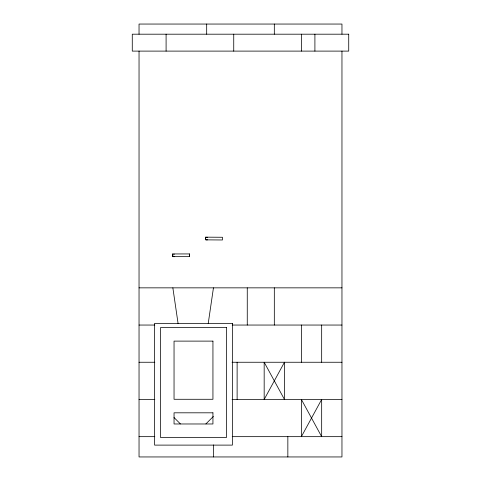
<?xml version="1.0" encoding="UTF-8"?>
<svg xmlns="http://www.w3.org/2000/svg" width="481" height="481" viewBox="0 0 481 481"><rect width="100%" height="100%" fill="white"/><g stroke="black" fill="none" stroke-linecap="round" stroke-linejoin="round"><path stroke-width="0.72" d="M208.213 323.593L213.444 287.848M172.679 253.944L172.679 256.65L189.586 256.644L189.616 255.357L189.586 253.938L172.679 253.944L172.679 256.65M189.586 253.938L189.586 256.644M205.904 423.905L213.348 416.462M174.747 256.668L173.394 256.68M139.039 287.848L341.961 287.848M139.039 325.048L154.822 325.048M232.233 325.048L341.961 325.048M139.039 362.253L154.822 362.253M232.046 362.253L341.961 362.253M139.039 399.452L154.822 399.452M232.046 399.452L341.961 399.452M139.039 436.658L154.822 436.658M232.233 436.658L341.961 436.658M174.399 254.196L174.05 254.148A1.353 1.353 0 0 0 173.701 254.196M174.02 417.526L180.399 423.905M172.895 256.187L172.709 255.513A1.353 1.353 0 0 1 172.883 254.834M172.859 287.848L178.09 323.593M341.961 34.193L341.961 24.05L139.039 24.05L139.039 34.193M341.961 51.106L341.961 456.95L139.039 456.95L139.039 51.106M321.669 325.048L321.669 362.253M314.905 34.193L314.905 51.106M301.377 34.193L301.377 51.106M301.377 325.048L301.377 362.253M287.848 436.658L287.848 456.95M274.32 24.05L274.32 34.193M274.32 287.848L274.32 325.048M247.264 287.848L247.264 325.048M237.121 362.253L237.121 399.452M233.736 34.193L233.736 51.106M213.444 444.925L213.444 456.95M206.68 24.05L206.68 34.193M166.095 34.193L166.095 51.106M207.564 239.76A1.353 1.353 0 0 1 206.211 239.748M205.585 238.925A1.353 1.353 0 0 1 205.591 238.227M206.229 237.41A1.353 1.353 0 0 1 207.582 237.416M205.555 237.157L205.531 239.857L222.444 239.977L222.462 237.271L205.555 237.157M284.463 362.253L264.171 399.452L264.171 362.253L284.463 399.452L284.463 362.253M321.669 399.452L301.377 436.658L301.377 399.452L321.669 436.658L321.669 399.452M348.725 34.193L132.275 34.193L132.275 51.106L348.725 51.106L348.725 34.193M232.383 323.358L154.599 323.358L154.599 445.111L232.383 445.111L232.383 323.358M226.467 327.585L160.516 327.585L160.516 437.506L226.467 437.506L226.467 327.585M212.939 341.113L174.044 341.113L174.044 399.284L212.939 399.284L212.939 341.113M212.939 412.812L174.044 412.812L174.044 423.977L212.939 423.977L212.939 412.812"/></g></svg>
